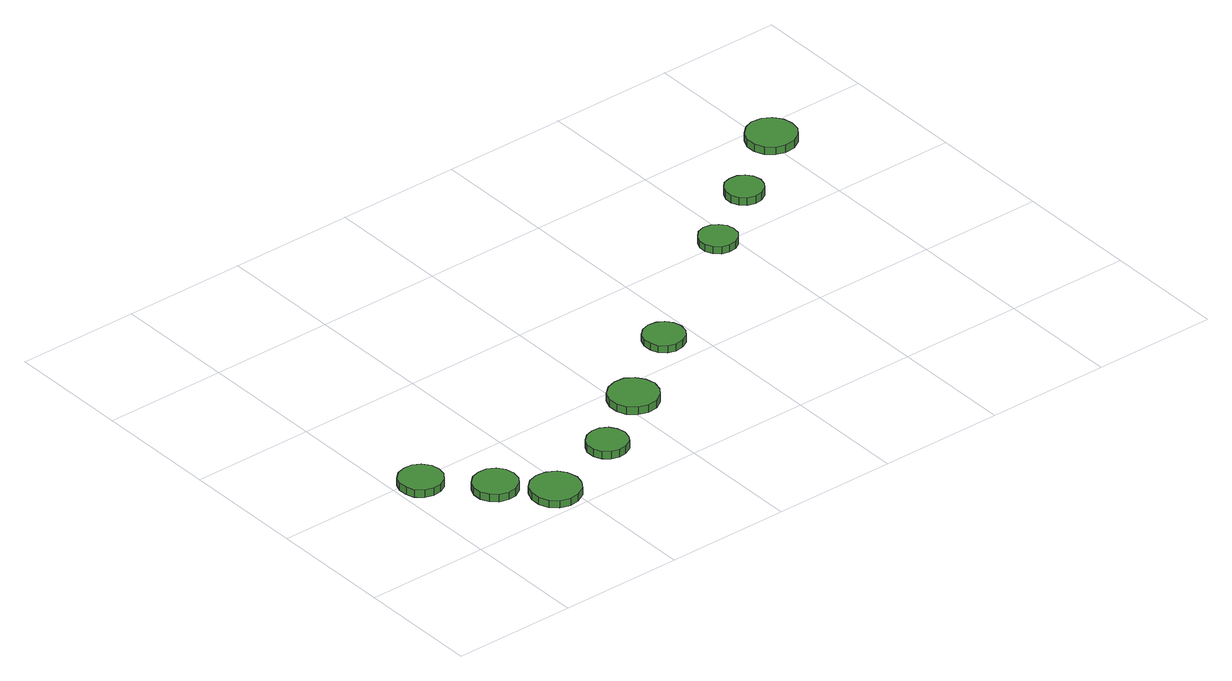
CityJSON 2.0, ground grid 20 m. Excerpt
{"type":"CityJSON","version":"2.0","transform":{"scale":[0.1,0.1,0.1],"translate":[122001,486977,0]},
"CityObjects":{
"tree1":{"type":"SolitaryVegetationObject","attributes":{"function":"something"},"geometry":[{"type":"MultiSurface","lod":"1","boundaries":[[[0,1,2,3,4,5,6,7,8,9,10,11,12,13,14]],[[15,16,17,18,19,20,21,22,23,24,25,26,27,28,29]],[[0,29,28,1]],[[1,28,27,2]],[[2,27,26,3]],[[3,26,25,4]],[[4,25,24,5]],[[5,24,23,6]],[[6,23,22,7]],[[7,22,21,8]],[[8,21,20,9]],[[9,20,19,10]],[[10,19,18,11]],[[11,18,17,12]],[[12,17,16,13]],[[13,16,15,14]],[[14,15,29,0]]]}]},
"tree2":{"type":"SolitaryVegetationObject","attributes":{"function":"something"},"geometry":[{"type":"MultiSurface","lod":"1","boundaries":[[[30,31,32,33,34,35,36,37,38,39,40,41,42,43,44]],[[45,46,47,48,49,50,51,52,53,54,55,56,57,58,59]],[[30,59,58,31]],[[31,58,57,32]],[[32,57,56,33]],[[33,56,55,34]],[[34,55,54,35]],[[35,54,53,36]],[[36,53,52,37]],[[37,52,51,38]],[[38,51,50,39]],[[39,50,49,40]],[[40,49,48,41]],[[41,48,47,42]],[[42,47,46,43]],[[43,46,45,44]],[[44,45,59,30]]]}]},
"tree3":{"type":"SolitaryVegetationObject","attributes":{"function":"something"},"geometry":[{"type":"MultiSurface","lod":"1","boundaries":[[[60,61,62,63,64,65,66,67,68,69,70,71,72,73,74]],[[75,76,77,78,79,80,81,82,83,84,85,86,87,88,89]],[[60,89,88,61]],[[61,88,87,62]],[[62,87,86,63]],[[63,86,85,64]],[[64,85,84,65]],[[65,84,83,66]],[[66,83,82,67]],[[67,82,81,68]],[[68,81,80,69]],[[69,80,79,70]],[[70,79,78,71]],[[71,78,77,72]],[[72,77,76,73]],[[73,76,75,74]],[[74,75,89,60]]]}]},
"tree4":{"type":"SolitaryVegetationObject","attributes":{"function":"something"},"geometry":[{"type":"MultiSurface","lod":"1","boundaries":[[[90,91,92,93,94,95,96,97,98,99,100,101,102,103,104]],[[105,106,107,108,109,110,111,112,113,114,115,116,117,118,119]],[[90,119,118,91]],[[91,118,117,92]],[[92,117,116,93]],[[93,116,115,94]],[[94,115,114,95]],[[95,114,113,96]],[[96,113,112,97]],[[97,112,111,98]],[[98,111,110,99]],[[99,110,109,100]],[[100,109,108,101]],[[101,108,107,102]],[[102,107,106,103]],[[103,106,105,104]],[[104,105,119,90]]]}]},
"tree5":{"type":"SolitaryVegetationObject","attributes":{"function":"something"},"geometry":[{"type":"MultiSurface","lod":"1","boundaries":[[[120,121,122,123,124,125,126,127,128,129,130,131,132,133,134]],[[135,136,137,138,139,140,141,142,143,144,145,146,147,148,149]],[[120,149,148,121]],[[121,148,147,122]],[[122,147,146,123]],[[123,146,145,124]],[[124,145,144,125]],[[125,144,143,126]],[[126,143,142,127]],[[127,142,141,128]],[[128,141,140,129]],[[129,140,139,130]],[[130,139,138,131]],[[131,138,137,132]],[[132,137,136,133]],[[133,136,135,134]],[[134,135,149,120]]]}]},
"tree6":{"type":"SolitaryVegetationObject","attributes":{"function":"something"},"geometry":[{"type":"MultiSurface","lod":"1","boundaries":[[[150,151,152,153,154,155,156,157,158,159,160,161,162,163,164]],[[165,166,167,168,169,170,171,172,173,174,175,176,177,178,179]],[[150,179,178,151]],[[151,178,177,152]],[[152,177,176,153]],[[153,176,175,154]],[[154,175,174,155]],[[155,174,173,156]],[[156,173,172,157]],[[157,172,171,158]],[[158,171,170,159]],[[159,170,169,160]],[[160,169,168,161]],[[161,168,167,162]],[[162,167,166,163]],[[163,166,165,164]],[[164,165,179,150]]]}]},
"tree7":{"type":"SolitaryVegetationObject","attributes":{"function":"something"},"geometry":[{"type":"MultiSurface","lod":"1","boundaries":[[[180,181,182,183,184,185,186,187,188,189,190,191,192,193,194]],[[195,196,197,198,199,200,201,202,203,204,205,206,207,208,209]],[[180,209,208,181]],[[181,208,207,182]],[[182,207,206,183]],[[183,206,205,184]],[[184,205,204,185]],[[185,204,203,186]],[[186,203,202,187]],[[187,202,201,188]],[[188,201,200,189]],[[189,200,199,190]],[[190,199,198,191]],[[191,198,197,192]],[[192,197,196,193]],[[193,196,195,194]],[[194,195,209,180]]]}]},
"tree8":{"type":"SolitaryVegetationObject","attributes":{"function":"something"},"geometry":[{"type":"MultiSurface","lod":"1","boundaries":[[[210,211,212,213,214,215,216,217,218,219,220,221,222,223,224]],[[225,226,227,228,229,230,231,232,233,234,235,236,237,238,239]],[[210,239,238,211]],[[211,238,237,212]],[[212,237,236,213]],[[213,236,235,214]],[[214,235,234,215]],[[215,234,233,216]],[[216,233,232,217]],[[217,232,231,218]],[[218,231,230,219]],[[219,230,229,220]],[[220,229,228,221]],[[221,228,227,222]],[[222,227,226,223]],[[223,226,225,224]],[[224,225,239,210]]]}]},
"tree9":{"type":"SolitaryVegetationObject","attributes":{"function":"something"},"geometry":[{"type":"MultiSurface","lod":"1","boundaries":[[[240,241,242,243,244,245,246,247,248,249,250,251,252,253,254]],[[255,256,257,258,259,260,261,262,263,264,265,266,267,268,269]],[[240,269,268,241]],[[241,268,267,242]],[[242,267,266,243]],[[243,266,265,244]],[[244,265,264,245]],[[245,264,263,246]],[[246,263,262,247]],[[247,262,261,248]],[[248,261,260,249]],[[249,260,259,250]],[[250,259,258,251]],[[251,258,257,252]],[[252,257,256,253]],[[253,256,255,254]],[[254,255,269,240]]]}]}
},
"vertices":[
[76,187,17],[73,201,17],[64,213,17],[52,220,17],[38,221,17],[24,217,17],[13,207,17],[8,194,17],[8,180,17],[13,167,17],[24,157,17],[38,153,17],[52,154,17],[64,161,17],[73,173,17],[73,173,4],[64,161,4],[52,154,4],[38,153,4],[24,157,4],[13,167,4],[8,180,4],[8,194,4],[13,207,4],[24,217,4],[38,221,4],[52,220,4],[64,213,4],[73,201,4],[76,187,4],
[151,108,19],[148,122,19],[140,134,19],[127,141,19],[113,142,19],[99,138,19],[88,128,19],[82,115,19],[82,100,19],[88,87,19],[99,77,19],[113,73,19],[127,74,19],[140,82,19],[148,93,19],[148,93,6],[140,82,6],[127,74,6],[113,73,6],[99,77,6],[88,87,6],[82,100,6],[82,115,6],[88,128,6],[99,138,6],[113,142,6],[127,141,6],[140,134,6],[148,122,6],[151,108,6],
[215,41,20],[211,58,20],[202,71,20],[187,79,20],[171,81,20],[155,76,20],[143,65,20],[137,50,20],[137,33,20],[143,18,20],[155,7,20],[171,2,20],[187,4,20],[202,12,20],[211,25,20],[211,25,8],[202,12,8],[187,4,8],[171,2,8],[155,7,8],[143,18,8],[137,33,8],[137,50,8],[143,65,8],[155,76,8],[171,81,8],[187,79,8],[202,71,8],[211,58,8],[215,41,8],
[341,86,22],[338,99,22],[331,110,22],[319,117,22],[306,118,22],[293,114,22],[283,105,22],[277,93,22],[277,80,22],[283,67,22],[293,58,22],[306,54,22],[319,56,22],[331,62,22],[338,73,22],[338,73,9],[331,62,9],[319,56,9],[306,54,9],[293,58,9],[283,67,9],[277,80,9],[277,93,9],[283,105,9],[293,114,9],[306,118,9],[319,117,9],[331,110,9],[338,99,9],[341,86,9],
[458,160,20],[454,176,20],[445,189,20],[431,198,20],[414,199,20],[399,194,20],[386,183,20],[380,168,20],[380,152,20],[386,137,20],[399,126,20],[414,121,20],[431,122,20],[445,131,20],[454,144,20],[454,144,7],[445,131,7],[431,122,7],[414,121,7],[399,126,7],[386,137,7],[380,152,7],[380,168,7],[386,183,7],[399,194,7],[414,199,7],[431,198,7],[445,189,7],[454,176,7],[458,160,7],
[583,252,20],[580,265,20],[572,276,20],[561,282,20],[547,284,20],[534,280,20],[524,271,20],[519,258,20],[519,245,20],[524,232,20],[534,223,20],[547,219,20],[561,221,20],[572,227,20],[580,238,20],[580,238,8],[572,227,8],[561,221,8],[547,219,8],[534,223,8],[524,232,8],[519,245,8],[519,258,8],[524,271,8],[534,280,8],[547,284,8],[561,282,8],[572,276,8],[580,265,8],[583,252,8],
[806,404,18],[804,416,18],[796,426,18],[786,432,18],[773,434,18],[761,430,18],[752,421,18],[747,410,18],[747,397,18],[752,386,18],[761,377,18],[773,374,18],[786,375,18],[796,381,18],[804,391,18],[804,391,6],[796,381,6],[786,375,6],[773,374,6],[761,377,6],[752,386,6],[747,397,6],[747,410,6],[752,421,6],[761,430,6],[773,434,6],[786,432,6],[796,426,6],[804,416,6],[806,404,6],
[917,478,19],[914,491,19],[907,501,19],[896,507,19],[883,508,19],[871,505,19],[862,496,19],[857,485,19],[857,472,19],[862,461,19],[871,452,19],[883,448,19],[896,450,19],[907,456,19],[914,466,19],[914,466,6],[907,456,6],[896,450,6],[883,448,6],[871,452,6],[862,461,6],[857,472,6],[857,485,6],[862,496,6],[871,505,6],[883,508,6],[896,507,6],[907,501,6],[914,491,6],[917,478,6],
[1045,562,20],[1042,578,20],[1032,592,20],[1018,600,20],[1001,602,20],[986,596,20],[974,585,20],[967,570,20],[967,554,20],[974,539,20],[986,528,20],[1001,523,20],[1018,525,20],[1032,533,20],[1042,546,20],[1042,546,7],[1032,533,7],[1018,525,7],[1001,523,7],[986,528,7],[974,539,7],[967,554,7],[967,570,7],[974,585,7],[986,596,7],[1001,602,7],[1018,600,7],[1032,592,7],[1042,578,7],[1045,562,7]
]}
